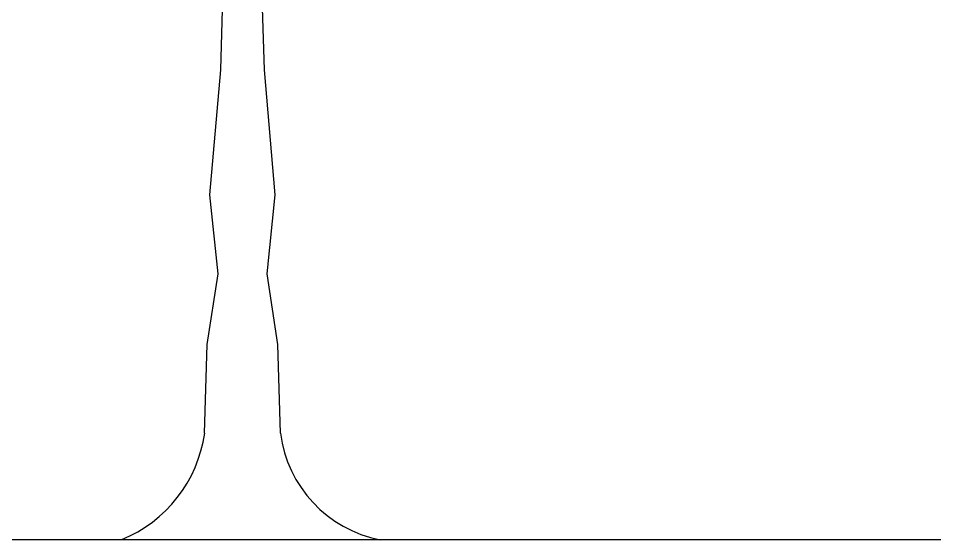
# Model space of a CAD drawing. Header units: millimetres. Extents: x 87938 to 265635, y 330093 to 434310.
# Drawn here: x 131367 to 134874, y 414087 to 416083 of the extents above; entities that cross this region are included whole.
import ezdxf

# ---------------------------------------------------------------- set-up
doc = ezdxf.new("R2010")
doc.units = ezdxf.units.MM
doc.layers.add('www.cad-blocks.net', color=7, linetype='Continuous')

# ---------------------------------------------------------------- blocks, each defined once
blk = doc.blocks.new('A$C1E8B31EC')
for p, q in [((2398.7, 1797.9), (2409.1, 2162.1)), ((2565.3, 1797.9), (2554.9, 2162.1)), ((2357.1, 1319.2), (2398.7, 1797.9)), ((2607, 1319.2), (2565.3, 1797.9)), ((2388.3, 1017.4), (2357.1, 1319.2)), ((2575.7, 1017.4), (2607, 1319.2)), ((2346.6, 746.9), (2388.3, 1017.4)), ((2617.4, 746.9), (2575.7, 1017.4)), ((2336.9, 407.4), (2346.6, 746.9)), ((2627.1, 407.4), (2617.4, 746.9))]:
    blk.add_line(p, q)
for centre, radius, start, end in [((1821.4, 481.8), 520.9, 292.3409, 351.7873), ((3098.6, 466.5), 475.2, 187.1481, 259.0572)]:
    blk.add_arc(centre, radius, start, end)
blk = doc.blocks.new('format')
at = {"layer": 'www.cad-blocks.net', "color": 155, "true_color": 0x546d8e}
blk.add_line((102853.7, 414087.5), (265634.8, 414087.5), dxfattribs=at)

msp = doc.modelspace()

# ---------------------------------------------------------------- block references
msp.add_blockref('A$C1E8B31EC', (129743.4, 414087.5))
at = {"layer": 'www.cad-blocks.net'}
msp.add_blockref('format', (0, 0), dxfattribs=at)

doc.saveas('drawing.dxf')
